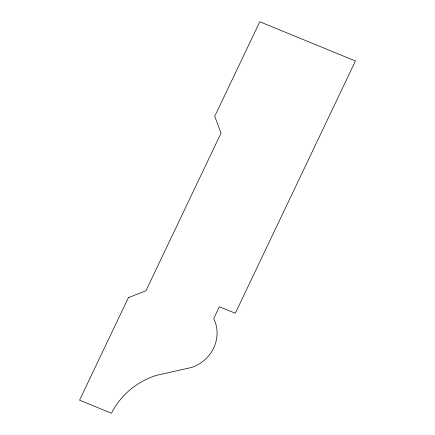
<?xml version="1.0" encoding="UTF-8"?>
<svg xmlns="http://www.w3.org/2000/svg" width="435" height="435" viewBox="0 0 435 435"><rect width="100%" height="100%" fill="white"/><g stroke="black" fill="none" stroke-linecap="round" stroke-linejoin="round"><path stroke-width="0.65" d="M128.374 297.676L79.567 400.162L111.452 413.25A72.259 68.279 -27.9 0 1 156.605 375.334L191.672 367.439A36.301 34.305 -27.9 0 0 213.715 318.567L219.349 306.74L235.291 313.282L355.433 61.009L259.777 21.75L214.727 116.352L221.051 133.088L145.959 290.759L128.374 297.676"/></g></svg>
